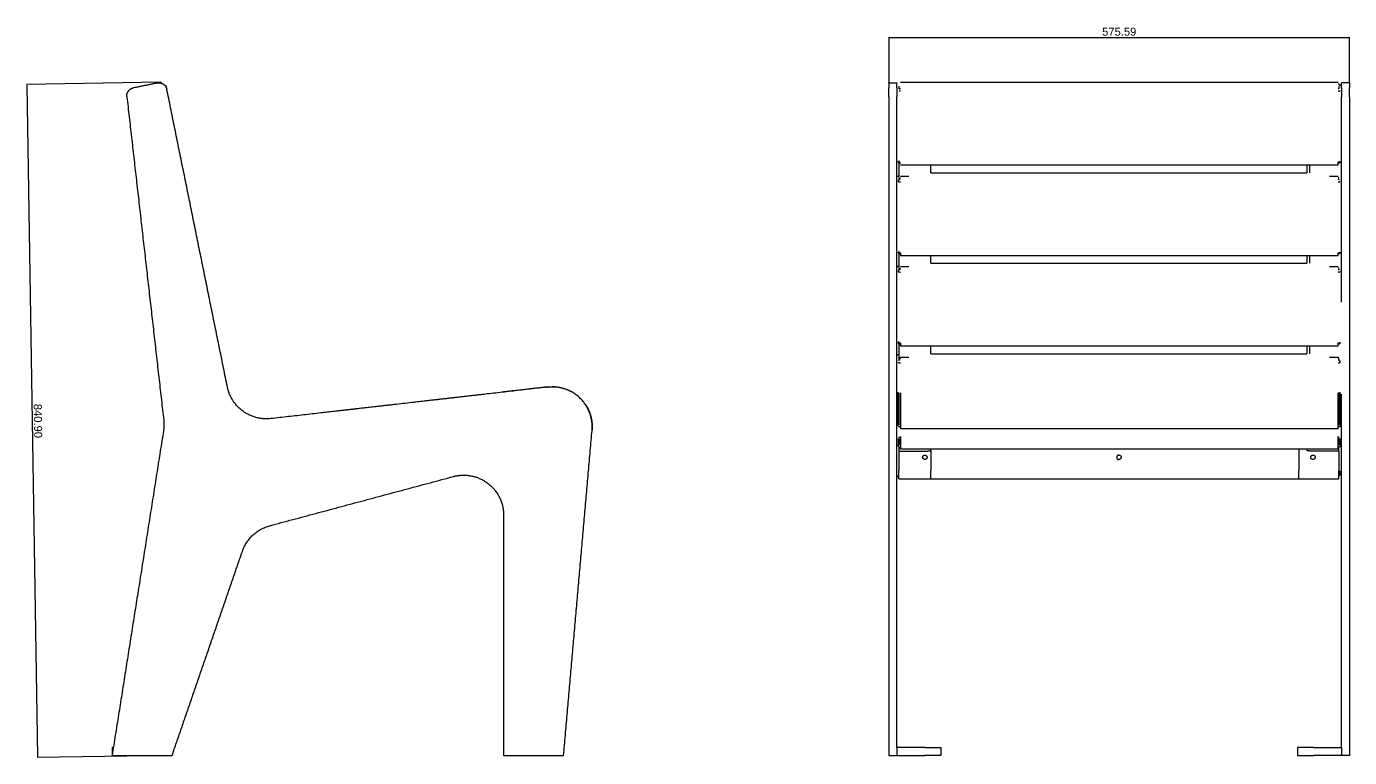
# Model space of a CAD drawing. Header units: millimetres. Extents: x -107 to 1667, y 0 to 2122.
# Drawn here: x -107 to 1546, y 1209 to 2122 of the extents above; entities that cross this region are included whole.
import ezdxf

# ---------------------------------------------------------------- set-up
doc = ezdxf.new("R2010")
doc.units = ezdxf.units.MM
doc.header["$MEASUREMENT"] = 0
doc.layers.add('Domyślny', color=7, linetype='Continuous', true_color=0x000000)
doc.layers.add('Utwórz2D linie widoczne', color=7, linetype='Continuous', true_color=0x000000)
doc.styles.add('Arial', font='arial.ttf')
doc.dimstyles.new('Domyślny', dxfattribs={"dimtxt": 10, "dimasz": 1, "dimexe": 0.5, "dimexo": 0.5, "dimgap": 2, "dimtad": 1, "dimtoh": 1, "dimzin": 1, "dimdsep": 46, "dimtxsty": 'Arial', "dimcen": 0.5, "dimazin": 0, "dimtfac": 1, "dimtdec": 4, "dimtix": 1, "dimtmove": 1, "dimatfit": 3, "dimfxl": 0, "dimtolj": 1, "dimtzin": 1, "dimarcsym": 0})

# ---------------------------------------------------------------- blocks, each defined once
blk = doc.blocks.new('*D1')
at = {"layer": 'Defpoints', "color": 0}
for p in [(61.5, 2052.5), (-93, 1209), (75, 1211.7)]:
    blk.add_point(p, dxfattribs=at)
at = {"layer": 'Domyślny', "color": 0, "lineweight": -2}
for p, q in [((61, 2052.5), (-107.1, 2049.8)), ((-106.5, 2048.8), (-93.1, 1210)), ((74.5, 1211.7), (-93.5, 1209))]:
    blk.add_line(p, q, dxfattribs=at)
at = {"layer": 'Domyślny', "color": 0}
for points in [[(-106.4, 2048.8), (-106.7, 2048.8), (-106.6, 2049.8)], [(-93.2, 1210), (-92.9, 1210), (-93, 1209)]]:
    blk.add_solid(points, dxfattribs=at)
at = {"layer": 'Domyślny', "color": 0, "insert": (-92.7, 1629.5), "char_height": 10, "attachment_point": 5, "rotation": 270.9203, "style": 'Arial'}
blk.add_mtext('\\A1;840.90', dxfattribs=at)
blk = doc.blocks.new('*D3')
at = {"layer": 'Defpoints', "color": 0}
for p in [(1546.4, 2108.5), (970.9, 2051.5), (1546.4, 2051.5)]:
    blk.add_point(p, dxfattribs=at)
at = {"layer": 'Domyślny', "color": 0, "lineweight": -2}
for p, q in [((970.9, 2052), (970.9, 2109)), ((971.9, 2108.5), (1545.4, 2108.5)), ((1546.4, 2052), (1546.4, 2109))]:
    blk.add_line(p, q, dxfattribs=at)
at = {"layer": 'Domyślny', "color": 0}
for points in [[(971.9, 2108.7), (971.9, 2108.4), (970.9, 2108.5)], [(1545.4, 2108.4), (1545.4, 2108.7), (1546.4, 2108.5)]]:
    blk.add_solid(points, dxfattribs=at)
at = {"layer": 'Domyślny', "color": 0, "insert": (1258.6, 2115.6), "char_height": 10, "attachment_point": 5, "style": 'Arial'}
blk.add_mtext('\\A1;575.59', dxfattribs=at)

msp = doc.modelspace()

# ---------------------------------------------------------------- linework, layer by layer
at = {"layer": 'Utwórz2D linie widoczne'}
for points, degree in [([(56.594, 2051.528), (41.485, 2048.454), (26.376, 2045.38)], 2), ([(61.494, 2052.524), (59.105, 2052.038), (56.717, 2051.552)], 2), ([(56.721, 2051.553), (59.107, 2052.039), (61.494, 2052.524)], 2), ([(970.85, 2051.728), (975.85, 2051.728), (980.85, 2051.728)], 2), ([(970.85, 2051.528), (970.85, 2051.628), (970.85, 2051.727)], 2), ([(970.85, 2051.528), (970.85, 2048.454), (970.85, 2045.38)], 2), ([(980.85, 2051.728), (980.85, 2051.628), (980.85, 2051.528)], 2), ([(980.85, 2045.38), (980.85, 2048.454), (980.85, 2051.528)], 2), ([(985.174, 2052.625), (1258.647, 2052.625), (1532.119, 2052.625)], 2), ([(1546.443, 2051.728), (1541.443, 2051.728), (1536.443, 2051.728)], 2), ([(1536.443, 2051.728), (1536.443, 2051.628), (1536.443, 2051.528)], 2), ([(1536.443, 2045.38), (1536.443, 2048.454), (1536.443, 2051.528)], 2), ([(1546.443, 2051.528), (1546.443, 2051.628), (1546.443, 2051.727)], 2), ([(1546.443, 2051.528), (1546.443, 2048.454), (1546.443, 2045.38)], 2), ([(18.434, 2034.448), (41.452, 1832.424), (64.47, 1630.4)], 2), ([(68.387, 2043.722), (67.888, 2046.172), (67.39, 2048.622)], 2), ([(144.004, 1672.053), (106.195, 1857.888), (68.387, 2043.722)], 2), ([(970.85, 2034.448), (970.85, 2039.914), (970.85, 2045.38)], 2), ([(970.85, 2034.448), (970.85, 1832.424), (970.85, 1630.4)], 2), ([(980.85, 2045.38), (980.85, 2039.914), (980.85, 2034.448)], 2), ([(980.85, 1630.4), (980.85, 1832.424), (980.85, 2034.448)], 2), ([(983.647, 2044.299), (983.647, 2045.962), (983.647, 2047.625)], 2), ([(1533.647, 2044.299), (1533.647, 2045.962), (1533.647, 2047.625)], 2), ([(1536.443, 2045.38), (1536.443, 2039.914), (1536.443, 2034.448)], 2), ([(1536.443, 1777.713), (1536.443, 1906.081), (1536.443, 2034.448)], 2), ([(1546.443, 2034.448), (1546.443, 2039.914), (1546.443, 2045.38)], 2), ([(1546.443, 2034.448), (1546.443, 1832.424), (1546.443, 1630.4)], 2), ([(983.199, 1951.916), (983.199, 1943.303), (983.199, 1934.69)], 2), ([(1532.119, 1948.849), (1258.647, 1948.849), (985.174, 1948.849)], 2), ([(985.174, 1935.217), (990.522, 1935.217), (995.869, 1935.217)], 2), ([(1023.199, 1939.305), (1023.199, 1944.077), (1023.199, 1948.849)], 2), ([(1023.199, 1939.305), (1258.199, 1939.305), (1493.199, 1939.305)], 2), ([(1493.199, 1948.849), (1493.199, 1944.077), (1493.199, 1939.305)], 2), ([(1496.443, 1948.849), (1496.443, 1944.077), (1496.443, 1939.305)], 2), ([(1521.424, 1935.217), (1526.772, 1935.217), (1532.119, 1935.217)], 2), ([(983.199, 1933.209), (983.199, 1931.913), (983.199, 1930.617)], 2), ([(983.199, 1838.596), (983.199, 1830.297), (983.199, 1821.999)], 2), ([(985.174, 1839.532), (985.174, 1837.531), (985.174, 1835.529)], 2), ([(1532.119, 1835.529), (1258.647, 1835.529), (985.174, 1835.529)], 2), ([(1023.199, 1826.613), (1023.199, 1831.071), (1023.199, 1835.529)], 2), ([(1493.199, 1835.529), (1493.199, 1831.071), (1493.199, 1826.613)], 2), ([(1496.443, 1835.529), (1496.443, 1831.071), (1496.443, 1826.613)], 2), ([(983.199, 1820.517), (983.199, 1819.221), (983.199, 1817.926)], 2), ([(985.174, 1822.526), (990.522, 1822.526), (995.869, 1822.526)], 2), ([(1023.199, 1826.613), (1258.199, 1826.613), (1493.199, 1826.613)], 2), ([(1521.424, 1822.526), (1526.772, 1822.526), (1532.119, 1822.526)], 2), ([(983.199, 1725.905), (983.199, 1715.255), (983.199, 1704.606)], 2), ([(985.174, 1726.841), (985.174, 1724.84), (985.174, 1722.838)], 2), ([(1532.119, 1722.838), (1258.647, 1722.838), (985.174, 1722.838)], 2), ([(1023.199, 1713.294), (1023.199, 1718.066), (1023.199, 1722.838)], 2), ([(1493.199, 1722.838), (1493.199, 1718.066), (1493.199, 1713.294)], 2), ([(1496.443, 1722.838), (1496.443, 1718.066), (1496.443, 1713.294)], 2), ([(985.174, 1707.611), (985.174, 1708.408), (985.174, 1709.206)], 2), ([(985.174, 1709.206), (990.522, 1709.206), (995.869, 1709.206)], 2), ([(1023.199, 1713.294), (1258.199, 1713.294), (1493.199, 1713.294)], 2), ([(1521.424, 1709.206), (1526.772, 1709.206), (1532.119, 1709.206)], 2), ([(1532.119, 1709.206), (1532.119, 1708.408), (1532.119, 1707.611)], 2), ([(544.34, 1671.728), (371.5, 1652.036), (198.66, 1632.343)], 2), ([(544.358, 1671.939), (517.035, 1668.826), (489.712, 1665.713)], 2), ([(464.916, 1662.687), (420.205, 1657.593), (375.494, 1652.499)], 2), ([(575.298, 1665.4), (575.199, 1665.383), (575.101, 1665.366), (575.002, 1665.35)], 3), ([(575.171, 1665.252), (575.234, 1665.326), (575.298, 1665.4)], 2), ([(982.41, 1624.4), (982.41, 1644.931), (982.41, 1665.462)], 2), ([(983.647, 1624.4), (983.647, 1644.419), (983.647, 1664.438)], 2), ([(985.174, 1664.477), (985.174, 1642.703), (985.174, 1620.929)], 2), ([(1532.119, 1620.929), (1532.119, 1642.703), (1532.119, 1664.477)], 2), ([(1533.647, 1624.4), (1533.647, 1644.707), (1533.647, 1665.015)], 2), ([(1534.883, 1624.4), (1534.883, 1644.931), (1534.883, 1665.462)], 2), ([(1534.883, 1662.269), (1535.663, 1662.269), (1536.443, 1662.269)], 2), ([(1536.443, 1630.4), (1536.443, 1646.733), (1536.443, 1663.067)], 2), ([(350.655, 1649.669), (305.944, 1644.575), (261.234, 1639.481)], 2), ([(592.481, 1648.66), (592.433, 1648.617), (592.385, 1648.574)], 2), ([(592.453, 1648.465), (592.462, 1648.53), (592.472, 1648.595), (592.481, 1648.66)], 3), ([(970.85, 1630.4), (970.85, 1623.659), (970.85, 1616.918)], 2), ([(980.85, 1616.918), (980.85, 1623.659), (980.85, 1630.4)], 2), ([(985.174, 1620.929), (985.174, 1620.165), (985.174, 1619.4)], 2), ([(1536.443, 1616.918), (1536.443, 1623.659), (1536.443, 1630.4)], 2), ([(1546.443, 1630.4), (1546.443, 1623.659), (1546.443, 1616.918)], 2), ([(64.176, 1616.918), (32.088, 1414.323), (0, 1211.728)], 2), ([(564.293, 1211.728), (582.051, 1414.71), (599.81, 1617.692)], 2), ([(970.85, 1616.918), (970.85, 1414.323), (970.85, 1211.728)], 2), ([(980.85, 1221.728), (980.85, 1419.323), (980.85, 1616.918)], 2), ([(982.41, 1607.4), (982.41, 1603.211), (982.41, 1599.022)], 2), ([(983.647, 1607.4), (983.647, 1603.211), (983.647, 1599.022)], 2), ([(1532.119, 1619.4), (1258.647, 1619.4), (985.174, 1619.4)], 2), ([(985.174, 1610.222), (985.174, 1608.528), (985.174, 1606.834)], 2), ([(985.174, 1606.834), (985.174, 1604.87), (985.174, 1602.905)], 2), ([(1532.119, 1606.834), (1532.119, 1608.528), (1532.119, 1610.222)], 2), ([(1532.119, 1602.905), (1532.119, 1604.87), (1532.119, 1606.834)], 2), ([(1533.647, 1607.4), (1533.647, 1603.211), (1533.647, 1599.022)], 2), ([(1534.883, 1607.4), (1534.883, 1603.211), (1534.883, 1599.022)], 2), ([(1536.443, 1221.728), (1536.443, 1419.323), (1536.443, 1616.918)], 2), ([(1546.443, 1616.918), (1546.443, 1414.323), (1546.443, 1211.728)], 2), ([(983.199, 1597.088), (983.199, 1596.477), (983.199, 1595.865)], 2), ([(983.199, 1595.865), (983.199, 1593.878), (983.199, 1591.891)], 2), ([(983.199, 1595.865), (984.187, 1595.865), (985.174, 1595.865)], 2), ([(983.199, 1591.891), (983.199, 1579.52), (983.199, 1567.148)], 2), ([(983.199, 1591.891), (1000.699, 1591.891), (1018.199, 1591.891)], 2), ([(985.174, 1602.905), (985.174, 1598.463), (985.174, 1594.022)], 2), ([(1532.119, 1594.022), (1258.647, 1594.022), (985.174, 1594.022)], 2), ([(1023.199, 1592.457), (1023.199, 1593.239), (1023.199, 1594.022)], 2), ([(1023.199, 1592.457), (1023.199, 1579.803), (1023.199, 1567.148)], 2), ([(1483.199, 1594.022), (1483.199, 1580.585), (1483.199, 1567.148)], 2), ([(1493.199, 1594.022), (1493.199, 1593.239), (1493.199, 1592.457)], 2), ([(1533.199, 1591.891), (1515.699, 1591.891), (1498.199, 1591.891)], 2), ([(1533.199, 1595.865), (1532.659, 1595.865), (1532.119, 1595.865)], 2), ([(1533.199, 1595.865), (1533.199, 1596.171), (1533.199, 1596.478)], 2), ([(1533.199, 1591.891), (1533.199, 1593.878), (1533.199, 1595.865)], 2), ([(1533.199, 1591.891), (1533.199, 1579.52), (1533.199, 1567.148)], 2), ([(197.086, 1498.593), (311.719, 1529.309), (426.352, 1560.025)], 2), ([(983.199, 1558.482), (983.199, 1562.815), (983.199, 1567.148)], 2), ([(983.199, 1557), (983.199, 1557.741), (983.199, 1558.482)], 2), ([(983.199, 1557), (1258.199, 1557), (1533.199, 1557)], 2), ([(1023.199, 1558.482), (1023.199, 1562.815), (1023.199, 1567.148)], 2), ([(1023.199, 1557), (1023.199, 1557.741), (1023.199, 1558.482)], 2), ([(1483.199, 1558.482), (1483.199, 1562.815), (1483.199, 1567.148)], 2), ([(1483.199, 1557), (1483.199, 1557.741), (1483.199, 1558.482)], 2), ([(1533.199, 1558.482), (1533.199, 1562.815), (1533.199, 1567.148)], 2), ([(1533.199, 1557), (1533.199, 1557.741), (1533.199, 1558.482)], 2), ([(1533.647, 1563.548), (1533.647, 1563.621), (1533.647, 1563.694)], 2), ([(489.293, 1511.728), (489.293, 1361.728), (489.293, 1211.728)], 2), ([(75, 1211.728), (118.875, 1339.152), (162.751, 1466.575)], 2), ([(0, 1221.728), (0, 1216.728), (0, 1211.728)], 2), ([(1.584, 1221.728), (0.792, 1221.728), (0, 1221.728)], 2), ([(0, 1211.728), (37.5, 1211.728), (75, 1211.728)], 2), ([(489.293, 1211.728), (526.793, 1211.728), (564.293, 1211.728)], 2), ([(970.85, 1211.728), (975.85, 1211.728), (980.85, 1211.728)], 2), ([(1015.85, 1221.728), (998.35, 1221.728), (980.85, 1221.728)], 2), ([(980.85, 1221.728), (980.85, 1216.728), (980.85, 1211.728)], 2), ([(980.85, 1211.728), (998.35, 1211.728), (1015.85, 1211.728)], 2), ([(1015.85, 1221.728), (1025.85, 1221.728), (1035.85, 1221.728)], 2), ([(1035.85, 1211.728), (1025.85, 1211.728), (1015.85, 1211.728)], 2), ([(1035.85, 1221.728), (1035.85, 1216.728), (1035.85, 1211.728)], 2), ([(1501.443, 1221.728), (1491.443, 1221.728), (1481.443, 1221.728)], 2), ([(1481.443, 1221.728), (1481.443, 1216.728), (1481.443, 1211.728)], 2), ([(1481.443, 1211.728), (1491.443, 1211.728), (1501.443, 1211.728)], 2), ([(1501.443, 1221.728), (1518.943, 1221.728), (1536.443, 1221.728)], 2), ([(1536.443, 1211.728), (1518.943, 1211.728), (1501.443, 1211.728)], 2), ([(1536.443, 1221.728), (1536.443, 1216.728), (1536.443, 1211.728)], 2), ([(1546.443, 1211.728), (1541.443, 1211.728), (1536.443, 1211.728)], 2)]:
    msp.add_open_spline(points, degree=degree, dxfattribs=at)
for points, weights in [([(56.594, 2051.528), (57.581, 2051.728), (58.588, 2051.728)], [1, 0.994968518251, 1]), ([(58.588, 2051.728), (66.758, 2051.728), (68.387, 2043.722)], [1, 0.774392644082, 1]), ([(18.434, 2034.448), (17.397, 2043.553), (26.376, 2045.38)], [1, 0.73727733681, 1]), ([(983.647, 2044.299), (984.344, 2044.751), (985.174, 2044.751)], [1, 0.958827306945, 1]), ([(985.174, 2041.491), (984.341, 2041.491), (983.647, 2041.583)], [1, 0.888975741534, 0.862121311361]), ([(1534.857, 2047.992), (1534.53, 2050.333), (1532.119, 2050.333)], [0.950231035084, 0.73456552045, 1]), ([(1532.119, 2044.751), (1532.95, 2044.751), (1533.647, 2044.299)], [1, 0.958827306945, 1]), ([(1532.119, 2041.491), (1534.883, 2041.491), (1534.883, 2042.042)], [1, 0.707106781187, 1]), ([(983.647, 1954.184), (983.404, 1954.342), (983.199, 1954.547)], [1, 0.994511890883, 1]), ([(983.199, 1953.55), (984.012, 1952.736), (985.174, 1952.736)], [0.853578093028, 0.851651394859, 1]), ([(1533.98, 1953.442), (1533.184, 1952.734), (1532.119, 1952.736)], [1, 0.934515564121, 1]), ([(1532.119, 1948.85), (1532.119, 1948.776), (1532.119, 1952.852)], [0.935929608385, 0.743718433538, 1]), ([(982.411, 1934.317), (982.417, 1935.42), (983.199, 1936.199)], [1, 0.924694545811, 1]), ([(985.174, 1931.431), (982.41, 1931.431), (982.41, 1928.723)], [1, 0.707106781187, 1]), ([(982.41, 1928.723), (982.41, 1928.171), (985.174, 1928.171)], [1, 0.707106781187, 1]), ([(983.647, 1933.571), (983.404, 1933.414), (983.199, 1933.209)], [1, 0.994511890883, 1]), ([(983.199, 1932.212), (984.012, 1933.026), (985.174, 1933.026)], [0.853578093028, 0.851651394859, 1]), ([(1533.647, 1932.574), (1532.95, 1933.026), (1532.119, 1933.026)], [1, 0.958827306945, 1]), ([(1532.119, 1931.431), (1532.95, 1931.431), (1533.647, 1930.979)], [1, 0.958827306945, 1]), ([(1532.119, 1928.171), (1534.883, 1928.171), (1534.883, 1928.723)], [1, 0.707106781186, 1]), ([(983.647, 1840.864), (983.404, 1841.022), (983.199, 1841.227)], [1, 0.994511890884, 1]), ([(983.199, 1840.23), (984.012, 1839.416), (985.174, 1839.416)], [0.853578093028, 0.851651394859, 1]), ([(985.174, 1837.821), (984.012, 1837.821), (983.199, 1838.635)], [1, 0.851651394859, 0.853578093028]), ([(1534.857, 1840.162), (1534.53, 1837.821), (1532.119, 1837.821)], [0.950231035084, 0.73456552045, 1]), ([(1532.119, 1839.416), (1533.184, 1839.414), (1533.98, 1840.122)], [1, 0.93451556412, 1]), ([(1532.119, 1835.53), (1532.119, 1835.456), (1532.119, 1839.532)], [0.935929608385, 0.743718433538, 1]), ([(982.411, 1821.626), (982.417, 1822.729), (983.199, 1823.508)], [1, 0.924694545811, 1]), ([(983.647, 1820.88), (983.404, 1820.722), (983.199, 1820.517)], [1, 0.994511890883, 1]), ([(983.199, 1819.521), (984.012, 1820.334), (985.174, 1820.334)], [0.853578093028, 0.851651394859, 1]), ([(1533.647, 1819.883), (1532.95, 1820.335), (1532.119, 1820.334)], [1, 0.958827306944, 1]), ([(985.174, 1818.74), (982.41, 1818.74), (982.41, 1816.031)], [1, 0.707106781187, 1]), ([(982.41, 1816.031), (982.41, 1815.48), (985.174, 1815.48)], [1, 0.707106781187, 1]), ([(1532.119, 1818.74), (1532.95, 1818.74), (1533.647, 1818.288)], [1, 0.958827306945, 1]), ([(1532.119, 1815.48), (1534.883, 1815.48), (1534.883, 1816.031)], [1, 0.707106781186, 1]), ([(983.647, 1728.173), (983.404, 1728.331), (983.199, 1728.535)], [1, 0.994511890883, 1]), ([(983.199, 1727.538), (984.012, 1726.725), (985.174, 1726.725)], [0.853578093028, 0.851651394859, 1]), ([(985.174, 1725.13), (984.012, 1725.13), (983.199, 1725.944)], [1, 0.851651394859, 0.853578093028]), ([(1534.857, 1727.47), (1534.53, 1725.13), (1532.119, 1725.13)], [0.950231035084, 0.73456552045, 1]), ([(1532.119, 1726.725), (1533.184, 1726.723), (1533.98, 1727.431)], [1, 0.934515564121, 1]), ([(1532.119, 1722.839), (1532.119, 1722.765), (1532.119, 1726.841)], [0.935929608385, 0.743718433538, 1]), ([(985.174, 1707.015), (984.012, 1707.015), (983.199, 1706.201)], [1, 0.851651394859, 0.853578093028]), ([(1532.119, 1707.015), (1532.95, 1707.015), (1533.647, 1706.563)], [1, 0.958827306945, 1]), ([(1534.883, 1702.711), (1534.883, 1705.42), (1532.119, 1705.42)], [1, 0.707106781187, 1]), ([(982.41, 1702.711), (982.41, 1702.16), (985.174, 1702.16)], [1, 0.707106781187, 1]), ([(1532.119, 1702.16), (1534.883, 1702.16), (1534.883, 1702.711)], [1, 0.707106781187, 1]), ([(198.66, 1632.343), (153.138, 1627.156), (144.004, 1672.053)], [1, 0.73727733681, 1]), ([(544.34, 1671.728), (547.161, 1672.05), (550, 1672.05)], [1, 0.998391670557, 1]), ([(544.358, 1671.939), (560.918, 1673.826), (575.298, 1665.4)], [1, 0.94868329805, 1]), ([(489.712, 1665.713), (488.988, 1665.631), (488.318, 1665.345)], [1, 0.9895582985, 1]), ([(154.585, 1650.017), (154.541, 1650.071), (154.496, 1650.125)], [0.855313924482, 0.855368416086, 0.855424594301]), ([(592.481, 1648.66), (601.251, 1634.555), (599.837, 1618.006)], [1, 0.949008046692, 1]), ([(983.647, 1645.528), (983.108, 1645.746), (982.784, 1646.088)], [0.862121311512, 0.842382228256, 0.868118752383]), ([(1534.51, 1646.088), (1534.185, 1645.746), (1533.647, 1645.528)], [0.868118752383, 0.842382228256, 0.862121311512]), ([(64.47, 1630.4), (65.24, 1623.639), (64.176, 1616.918)], [1, 0.990865897387, 1]), ([(174.562, 1635.545), (174.497, 1635.571), (174.432, 1635.597)], [0.890035149462, 0.889777117593, 0.889520910757]), ([(983.199, 1623.219), (984.012, 1622.712), (985.174, 1622.712)], [0.853578093028, 0.851651394859, 1]), ([(1532.119, 1622.712), (1532.952, 1622.712), (1533.647, 1622.993)], [1, 0.888975741688, 0.862121311436]), ([(1532.119, 1619.401), (1532.119, 1619.365), (1532.119, 1620.929)], [0.962397316169, 0.89972617645, 1]), ([(985.174, 1608.96), (984.012, 1608.96), (983.199, 1608.491)], [1, 0.851651394859, 0.853578093028]), ([(1533.647, 1608.7), (1532.952, 1608.96), (1532.119, 1608.96)], [0.862121311424, 0.888975741663, 1]), ([(983.199, 1601.936), (983.403, 1601.729), (983.647, 1601.568)], [1, 0.994481396342, 1]), ([(983.199, 1601.506), (983.422, 1601.481), (983.647, 1601.464)], [1, 0.999801325869, 1]), ([(1018.199, 1591.891), (1023.199, 1591.891), (1023.199, 1592.457)], [1, 0.707106781187, 1]), ([(1498.199, 1591.891), (1493.199, 1591.891), (1493.199, 1592.457)], [1, 0.707106781187, 1]), ([(1532.119, 1594.022), (1532.119, 1593.951), (1532.119, 1602.905)], [0.987468137408, 0.967918431765, 1]), ([(426.352, 1560.025), (432.71, 1561.728), (439.293, 1561.728)], [1, 0.991444861374, 1]), ([(439.293, 1561.728), (489.293, 1561.728), (489.293, 1511.728)], [1, 0.707106781187, 1]), ([(983.647, 1566.189), (983.423, 1566.177), (983.199, 1566.157)], [1, 0.999881385527, 1]), ([(1534.883, 1565.989), (1534.883, 1566.148), (1533.199, 1566.21)], [1, 0.784856848085, 0.885778205983]), ([(1534.883, 1565.989), (1534.881, 1564.163), (1533.199, 1563.454)], [1, 0.833454491208, 1]), ([(1534.883, 1563.548), (1534.881, 1561.723), (1533.199, 1561.014)], [1, 0.833454491188, 1]), ([(1533.199, 1563.326), (1534.842, 1563.387), (1534.882, 1563.543)], [0.885778206029, 0.787003614991, 0.990990101179]), ([(162.751, 1466.575), (171.406, 1491.712), (197.086, 1498.593)], [1, 0.882947592859, 1])]:
    msp.add_rational_spline(points, weights, degree=2, dxfattribs=at)
for points, weights, knots in [([(985.174, 1951.085), (984.647, 1951.085), (984.157, 1951.279), (983.625, 1951.49), (983.22, 1951.895), (982.815, 1952.3), (982.605, 1952.832), (982.48, 1953.146), (982.435, 1953.482)], [1, 0.982290257781, 1, 0.979219556075, 1, 0.979219556075, 1, 0.992594969819, 1], [0, 0, 0, 1.0418597, 1.0418597, 2.17072585, 2.17072585, 3.299592, 3.299592, 3.97271103, 3.97271103, 3.97271103]), ([(1534.858, 1953.482), (1534.813, 1953.146), (1534.689, 1952.832), (1534.478, 1952.3), (1534.073, 1951.895), (1533.668, 1951.49), (1533.136, 1951.279), (1532.646, 1951.085), (1532.119, 1951.085)], [1, 0.992594969819, 1, 0.979219556075, 1, 0.979219556075, 1, 0.982290257781, 1], [0, 0, 0, 0.67311903, 0.67311903, 1.80198518, 1.80198518, 2.93085133, 2.93085133, 3.97271103, 3.97271103, 3.97271103]), ([(982.435, 1934.672), (982.48, 1935.008), (982.605, 1935.322), (982.81, 1935.84), (983.199, 1936.238)], [1, 0.992594969819, 1, 0.980296381442, 1], [0, 0, 0, 0.67311903, 0.67311903, 1.7722483, 1.7722483, 1.7722483]), ([(985.174, 1837.765), (984.647, 1837.765), (984.157, 1837.959), (983.625, 1838.17), (983.22, 1838.575), (982.815, 1838.98), (982.605, 1839.512), (982.48, 1839.826), (982.435, 1840.162)], [1, 0.982290257781, 1, 0.979219556075, 1, 0.979219556075, 1, 0.992594969819, 1], [0, 0, 0, 1.0418597, 1.0418597, 2.17072585, 2.17072585, 3.299592, 3.299592, 3.97271103, 3.97271103, 3.97271103]), ([(1534.858, 1840.162), (1534.813, 1839.826), (1534.689, 1839.512), (1534.478, 1838.98), (1534.073, 1838.575), (1533.668, 1838.17), (1533.136, 1837.959), (1532.646, 1837.765), (1532.119, 1837.765)], [1, 0.992594969819, 1, 0.979219556075, 1, 0.979219556075, 1, 0.982290257781, 1], [0, 0, 0, 0.67311903, 0.67311903, 1.80198518, 1.80198518, 2.93085133, 2.93085133, 3.97271103, 3.97271103, 3.97271103]), ([(982.435, 1821.981), (982.48, 1822.316), (982.605, 1822.631), (982.81, 1823.149), (983.199, 1823.547)], [1, 0.992594969819, 1, 0.980296381442, 1], [0, 0, 0, 0.67311903, 0.67311903, 1.7722483, 1.7722483, 1.7722483]), ([(985.174, 1725.074), (984.647, 1725.074), (984.157, 1725.268), (983.625, 1725.479), (983.22, 1725.884), (982.815, 1726.288), (982.605, 1726.821), (982.48, 1727.135), (982.435, 1727.47)], [1, 0.982290257781, 1, 0.979219556075, 1, 0.979219556075, 1, 0.992594969819, 1], [0, 0, 0, 1.0418597, 1.0418597, 2.17072585, 2.17072585, 3.299592, 3.299592, 3.97271103, 3.97271103, 3.97271103]), ([(1534.858, 1727.47), (1534.813, 1727.135), (1534.689, 1726.821), (1534.478, 1726.288), (1534.073, 1725.884), (1533.668, 1725.479), (1533.136, 1725.268), (1532.646, 1725.074), (1532.119, 1725.074)], [1, 0.992594969819, 1, 0.979219556075, 1, 0.979219556075, 1, 0.982290257781, 1], [0, 0, 0, 0.67311903, 0.67311903, 1.80198518, 1.80198518, 2.93085133, 2.93085133, 3.97271103, 3.97271103, 3.97271103]), ([(980.85, 1710.804), (981.204, 1711.414), (981.713, 1711.902), (982.367, 1712.529), (983.199, 1712.887)], [1, 0.990210236117, 1, 0.983971321392, 1], [0, 0, 0, 1.40040499, 1.40040499, 3.19326931, 3.19326931, 3.19326931]), ([(599.81, 1617.692), (601.727, 1639.609), (586.864, 1655.829), (572.001, 1672.05), (550, 1672.05)], [1, 0.915311479119, 1, 0.915311479119, 1], [0, 0, 0, 41.45156973, 41.45156973, 82.90313947, 82.90313947, 82.90313947]), ([(985.174, 1621.636), (984.657, 1621.636), (984.175, 1621.823), (983.645, 1622.029), (983.24, 1622.426), (982.828, 1622.83), (982.612, 1623.365), (982.41, 1623.863), (982.41, 1624.4)], [1, 0.982929844159, 1, 0.979547783877, 1, 0.978899226289, 1, 0.981629224871, 1], [0, 0, 0, 1.02281839, 1.02281839, 2.14270292, 2.14270292, 3.28026711, 3.28026711, 4.3414517, 4.3414517, 4.3414517]), ([(1534.883, 1624.4), (1534.883, 1623.863), (1534.681, 1623.365), (1534.465, 1622.83), (1534.053, 1622.426), (1533.648, 1622.029), (1533.118, 1621.823), (1532.636, 1621.636), (1532.119, 1621.636)], [1, 0.981629225459, 1, 0.978899226289, 1, 0.979547783877, 1, 0.982929844159, 1], [0, 0, 0, 1.06118459, 1.06118459, 2.19874878, 2.19874878, 3.31863331, 3.31863331, 4.3414517, 4.3414517, 4.3414517]), ([(985.174, 1596.258), (984.03, 1596.258), (983.22, 1597.067), (982.41, 1597.877), (982.41, 1599.022)], [1, 0.923879359061, 1, 0.923879359061, 1], [0, 0, 0, 2.17072639, 2.17072639, 4.34145277, 4.34145277, 4.34145277]), ([(1534.883, 1599.022), (1534.883, 1597.877), (1534.073, 1597.067), (1533.264, 1596.258), (1532.119, 1596.258)], [1, 0.923879487516, 1, 0.923879487516, 1], [0, 0, 0, 2.17072599, 2.17072599, 4.34145198, 4.34145198, 4.34145198]), ([(1015.699, 1581.344), (1012.949, 1581.344), (1012.949, 1584.084), (1012.949, 1586.823), (1015.699, 1586.823)], [1, 0.707106781187, 1, 0.707106781187, 1], [-8.6393798, -8.6393798, -8.6393798, -4.3196899, -4.3196899, 0, 0, 0]), ([(1015.699, 1586.823), (1018.449, 1586.823), (1018.449, 1584.084), (1018.449, 1581.344), (1015.699, 1581.344)], [1, 0.707106781187, 1, 0.707106781187, 1], [-8.6393798, -8.6393798, -8.6393798, -4.3196899, -4.3196899, 0, 0, 0]), ([(1258.199, 1586.823), (1255.449, 1586.823), (1255.449, 1584.084), (1255.449, 1581.344), (1258.199, 1581.344)], [1, 0.707106781187, 1, 0.707106781187, 1], [0, 0, 0, 4.3196899, 4.3196899, 8.6393798, 8.6393798, 8.6393798]), ([(1258.199, 1586.823), (1260.949, 1586.823), (1260.949, 1584.084), (1260.949, 1581.344), (1258.199, 1581.344)], [1, 0.707106781187, 1, 0.707106781187, 1], [-8.6393798, -8.6393798, -8.6393798, -4.3196899, -4.3196899, 0, 0, 0]), ([(1500.699, 1581.344), (1497.949, 1581.344), (1497.949, 1584.084), (1497.949, 1586.823), (1500.699, 1586.823)], [1, 0.707106781187, 1, 0.707106781187, 1], [0, 0, 0, 4.3196899, 4.3196899, 8.6393798, 8.6393798, 8.6393798]), ([(1500.699, 1586.823), (1503.449, 1586.823), (1503.449, 1584.084), (1503.449, 1581.344), (1500.699, 1581.344)], [1, 0.707106781187, 1, 0.707106781187, 1], [0, 0, 0, 4.3196899, 4.3196899, 8.6393798, 8.6393798, 8.6393798]), ([(983.199, 1558.955), (982.327, 1559.33), (981.652, 1559.999), (981.183, 1560.465), (980.85, 1561.038)], [1, 0.982431567096, 1, 0.991352720315, 1], [0, 0, 0, 1.87723986, 1.87723986, 3.19326913, 3.19326913, 3.19326913]), ([(1534.777, 1562.79), (1534.739, 1562.658), (1534.689, 1562.531), (1534.478, 1561.999), (1534.073, 1561.594), (1533.693, 1561.214), (1533.199, 1561.004)], [1, 0.998769882402, 1, 0.979219556075, 1, 0.98164136493, 1], [0, 0, 0, 0.27420662, 0.27420662, 1.40307277, 1.40307277, 2.46390561, 2.46390561, 2.46390561])]:
    msp.add_rational_spline(points, weights, degree=2, knots=knots, dxfattribs=at)
msp.add_open_spline([(983.647, 1663.848), (983.649, 1663.907), (983.652, 1663.966), (983.666, 1664.1), (983.677, 1664.175), (983.707, 1664.313), (983.725, 1664.376), (983.746, 1664.438)], degree=3, knots=[0.0003112906, 0.0003112906, 0.0003112906, 0.0003112906, 0.00128882679, 0.00128882679, 0.00259215386, 0.00259215386, 0.00371715536, 0.00371715536, 0.00371715536, 0.00371715536], dxfattribs=at)

# ---------------------------------------------------------------- dimensions: what is measured, and where the dimension line sits
at = {"layer": 'Domyślny'}
for p1, p2, distance, picture, middle in [((970.85, 2051.528), (1546.443, 2051.528), 57, '*D3', (1258.647, 2115.633)), ((61.494, 2052.524), (75, 1211.728), -168.07, '*D1', (-92.697, 1629.541))]:
    dim = msp.add_aligned_dim(p1=p1, p2=p2, distance=distance, dimstyle='Domyślny', dxfattribs=at)
    dim.commit()
    dim.dimension.update_dxf_attribs({"geometry": picture, "text_midpoint": middle})

doc.saveas('drawing.dxf')
